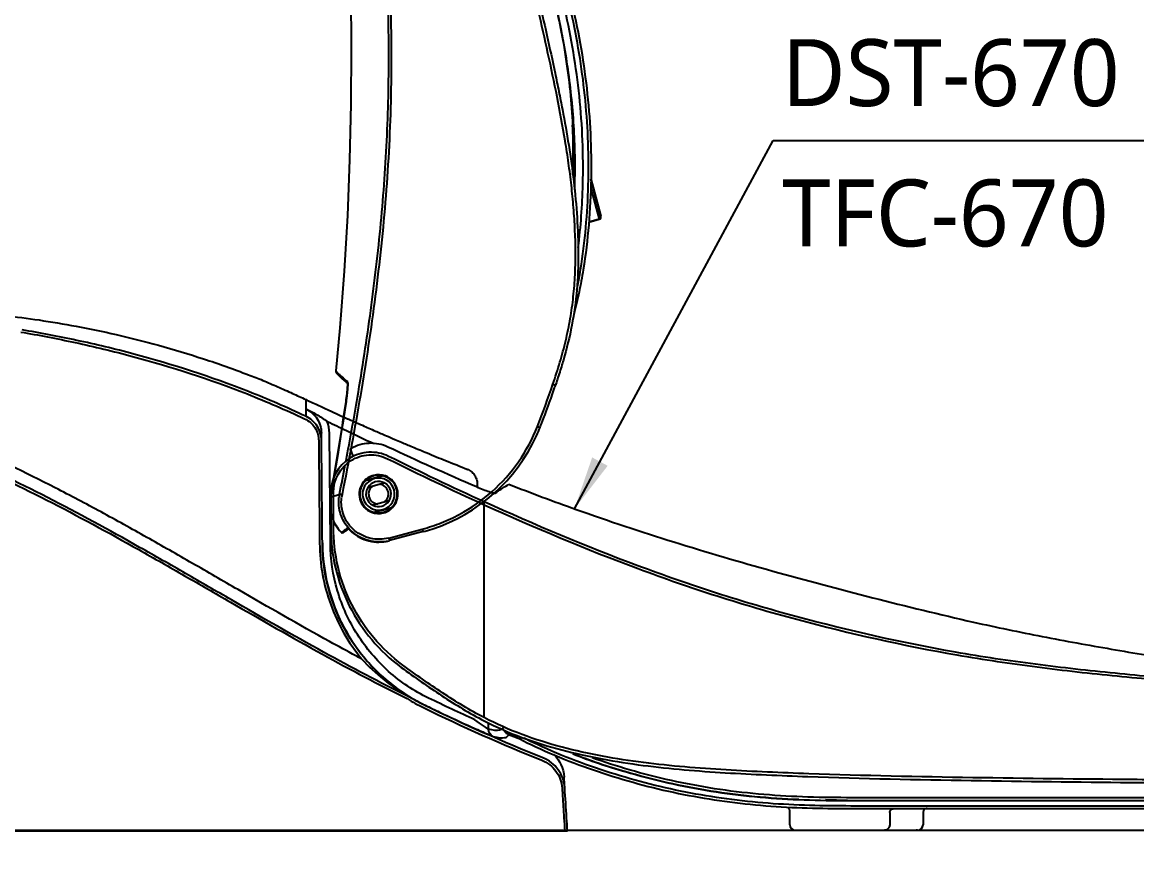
# Model space of a CAD drawing. Extents: x 5956 to 12061, y 2783 to 5292.
# Drawn here: x 9544.2 to 9960.3, y 3479.1 to 3793.7 of the extents above; entities that cross this region are included whole.
import ezdxf

# ---------------------------------------------------------------- set-up
doc = ezdxf.new("R2010")
doc.units = 0
doc.header["$LTSCALE"] = 20
doc.header["$MEASUREMENT"] = 0
doc.linetypes.add('CENTER', pattern=[2, 1.25, -0.25, 0.25, -0.25])
doc.layers.get('0').update_dxf_attribs({"linetype": 'CONTINUOUS'})
doc.layers.get('DEFPOINTS').update_dxf_attribs({"linetype": 'CONTINUOUS'})
for name, color, linetype in [('00_COMPONENTS', 7, 'CONTINUOUS'), ('1', 7, 'CONTINUOUS'), ('2', 2, 'CONTINUOUS')]:
    doc.layers.add(name, color=color, linetype=linetype)
doc.styles.add('ROMANS', font='NanumGothic.ttf', dxfattribs={"height": 10.144927})
doc.styles.get("Standard").update_dxf_attribs({"font": 'NanumGothic.ttf'})
doc.dimstyles.get("Standard").update_dxf_attribs({"dimtxt": 2.7, "dimasz": 2.5, "dimexe": 1.5, "dimexo": 1.5, "dimgap": 1.5, "dimtad": 1, "dimdec": 0, "dimlfac": 10, "dimzin": 0, "dimdsep": 46, "dimtxsty": 'Standard', "dimcen": 0, "dimclrt": 2, "dimadec": 0, "dimazin": 0, "dimtfac": 1, "dimtdec": 0, "dimtmove": 0, "dimatfit": 3, "dimfxl": 0, "dimtolj": 1, "dimtzin": 0, "dimarcsym": 0})

# ---------------------------------------------------------------- blocks, each defined once
blk = doc.blocks.new('*D25')
at = {"color": 3, "lineweight": -2}
for p, q in [((10113.67, 3508.31), (10113.67, 2895.88)), ((9426.11, 3109.95), (9426.11, 2895.88)), ((9450.11, 2901.88), (10089.67, 2901.88))]:
    blk.add_line(p, q, dxfattribs=at)
at = {"color": 3}
for points in [[(9450.11, 2905.88), (9450.11, 2897.88), (9426.11, 2901.88)], [(10089.67, 2905.88), (10089.67, 2897.88), (10113.67, 2901.88)]]:
    blk.add_solid(points, dxfattribs=at)
at = {"layer": 'DEFPOINTS', "color": 0}
for p in [(10113.67, 3510.11), (9426.11, 3111.75), (10113.67, 2901.88)]:
    blk.add_point(p, dxfattribs=at)
at = {"color": 2, "insert": (9749.76, 2926.95), "char_height": 24, "attachment_point": 5}
blk.add_mtext('\\A1;690', dxfattribs=at)
blk = doc.blocks.new('A$Cfb76a0a0')
at = {"color": 7, "linetype": 'Continuous'}
for p, q in [((11.75, 128.93), (11.75, 125.78)), ((11.75, 125.78), (11.75, 125.5)), ((11.75, 125.5), (11.75, 125.22)), ((11.75, 125.22), (11.75, 122.07)), ((14.35, 126.7), (14.35, 128.64)), ((14.35, 124.3), (14.35, 126.7)), ((21.35, 128.64), (21.35, 126.7)), ((21.35, 126.7), (21.35, 124.3)), ((23.95, 125.78), (23.95, 128.93)), ((23.95, 125.5), (23.95, 125.78)), ((23.95, 125.22), (23.95, 125.5)), ((23.95, 122.07), (23.95, 125.22)), ((14.35, 122.36), (14.35, 124.3)), ((21.35, 124.3), (21.35, 122.36))]:
    blk.add_line(p, q, dxfattribs=at)
for radius, start, end in [(7.25, 144.1042, 180), (7, 29.3749, 150.6251), (6, 0, 180), (7.25, 35.8958, 144.1042), (4.7, 41.8683, 138.1317), (3.7, 18.9246, 161.0754), (7.25, 0, 35.8958), (7.25, 180, 215.8958), (7, 150.6251, 209.3749), (6, 180, 0), (4.7, 138.1317, 180), (4.7, 180, 221.8683), (4.7, 0, 41.8683), (4.7, 318.1317, 0), (7.25, 324.1042, 0), (7, 330.6251, 29.3749), (7, 209.3749, 330.6251), (7.25, 215.8958, 324.1042), (3.7, 198.9246, 341.0754), (4.7, 221.8683, 318.1317)]:
    blk.add_arc((17.85, 125.5), radius, start, end, dxfattribs=at)
at = {"layer": '00_COMPONENTS', "color": 7, "linetype": 'Continuous'}
for p, q in [((65.69, 129.01), (65.68, 129.01)), ((65.69, 129.01), (65.68, 129.01)), ((66.46, 129.05), (66.46, 129.05)), ((0, 113.07), (0.01, 126.03)), ((0.01, 126.03), (0.01, 126.18)), ((59.99, 126.14), (59.84, 126.18)), ((60.86, 126), (60.75, 125.92)), ((60.86, 126), (60.75, 125.92)), ((61.15, 126.22), (60.86, 126)), ((60.87, 126.01), (60.86, 126)), ((61.35, 126.37), (60.87, 126.01)), ((40.07, 51.14), (39.96, 51.21)), ((40.07, 51.14), (40.41, 50.91)), ((40.41, 50.91), (40.07, 51.14)), ((95.71, 19.37), (95.61, 23.36)), ((95.61, 23.35), (95.72, 19.37)), ((95.72, 19.37), (95.72, 19.37)), ((107.63, 19.37), (95.72, 19.37)), ((97.1, 18.4), (96.71, 18.4)), ((96.72, 18.4), (96.72, 18.4)), ((96.72, 18.4), (97.1, 18.4)), ((96.72, 18.4), (96.72, 18.4)), ((98.53, 18.4), (97.1, 18.4)), ((97.1, 18.4), (98.55, 18.4)), ((97.55, 18.4), (111.04, 18.4)), ((111.04, 18.4), (98.53, 18.4)), ((98.55, 18.4), (111.04, 18.4))]:
    blk.add_line(p, q, dxfattribs=at)
at = {"layer": '00_COMPONENTS', "color": 9, "linetype": 'Continuous'}
for p, q in [((1.01, 126.06), (1, 113.1)), ((129.51, 20.45), (129.51, 19.95))]:
    blk.add_line(p, q, dxfattribs=at)
at = {"layer": '00_COMPONENTS', "color": 7, "linetype": 'Continuous'}
for points in [[(7.38, 142.02), (7.46, 141.79), (7.56, 141.49), (7.67, 141.19)], [(21.35, 143.18), (20.3, 143.62), (19.27, 143.96), (18.22, 144.23), (17.16, 144.43), (16.08, 144.55), (15, 144.59), (13.92, 144.55), (12.84, 144.43), (11.78, 144.23), (10.73, 143.95), (9.7, 143.61), (8.7, 143.19), (7.73, 142.69), (7.6, 142.62)], [(54.44, 128.28), (51.47, 129.57), (47.64, 131.25), (43.8, 132.95), (39.94, 134.67), (36.07, 136.41), (32.18, 138.17), (28.28, 139.96), (24.37, 141.77), (21.35, 143.18)], [(7.67, 141.19), (7.78, 140.87), (7.9, 140.54), (8.03, 140.21), (8.15, 139.86), (8.24, 139.65)], [(65.68, 129.01), (65.59, 128.97), (65.36, 128.86), (65, 128.67), (64.51, 128.39)], [(65.68, 129.01), (65.58, 128.97), (65.34, 128.85), (64.96, 128.65), (64.84, 128.57)], [(66.46, 129.05), (66.43, 129.06), (66.34, 129.08), (66.25, 129.1), (66.16, 129.1), (66.06, 129.1), (65.97, 129.09), (65.87, 129.08), (65.78, 129.05), (65.68, 129.01)], [(449.26, 49.94), (430.21, 50.65), (410.11, 51.89), (389.74, 53.66), (369.01, 55.95), (347.91, 58.71), (326.44, 61.89), (304.97, 65.35), (283.82, 68.97), (262.85, 72.89), (242.06, 77.25), (221.56, 82), (201.26, 87.1), (181.13, 92.4), (161.14, 97.86), (141.24, 103.61), (121.4, 109.76), (101.57, 116.34), (81.61, 123.4), (66.46, 129.05)], [(59.84, 126.18), (59.69, 126.23), (59.53, 126.29), (59.36, 126.34), (59.18, 126.4), (58.99, 126.47), (58.8, 126.54), (58.6, 126.61), (58.39, 126.69), (58.17, 126.77), (57.95, 126.85), (57.72, 126.94), (57.49, 127.03), (57.25, 127.12), (57, 127.22), (56.74, 127.32), (56.49, 127.43), (56.22, 127.53), (55.95, 127.64), (55.68, 127.76), (55.41, 127.87), (55.13, 127.99), (54.85, 128.11), (54.56, 128.23), (54.44, 128.28)], [(60.86, 125.9), (60.8, 125.91), (60.74, 125.93), (60.66, 125.95), (60.57, 125.97), (60.47, 125.99), (60.36, 126.02), (60.25, 126.06), (60.12, 126.1), (59.99, 126.14)], [(60.94, 125.88), (60.96, 125.88), (60.97, 125.88), (60.96, 125.88), (60.94, 125.89), (60.91, 125.89), (60.86, 125.9)], [(62.26, 126.99), (61.34, 126.36), (61.15, 126.22)], [(62.29, 127.01), (61.36, 126.38), (61.35, 126.37)], [(63.84, 127.99), (63.1, 127.53), (62.26, 126.99)], [(64.84, 128.57), (64.46, 128.36), (63.84, 127.99)]]:
    blk.add_lwpolyline(points, dxfattribs=at)
for centre, radius, start, end in [((7.85, 142.19), 0.499, 119.5783, 199.4091), ((14.9, 126.61), 14.65, 115.2622, 119.662), ((15.12, 126.45), 14.65, 63.7028, 68.608), ((618.01, 1344.41), 1344.36, 243.66431, 244.13967), ((545.77, 1194.51), 1177.96, 244.19948, 245.36596), ((14.96, 126.17), 14.95, 175.5995, 179.9549), ((14.98, 126.01), 14.97, 175.0684, 179.3545), ((14.74, 126.02), 14.73, 179.3643, 179.9628), ((65, 113.02), 65, 179.9621, 182.9353), ((65, 113.02), 65, 182.9353, 230.4982), ((65, 113.02), 65, 182.9353, 230.4982), ((65, 113.02), 65, 230.4982, 233.4706), ((212.1, 311.61), 312.13, 233.4709, 233.8136), ((236.76, 346.05), 354.49, 233.8839, 235.9989), ((225.85, 329.84), 334.95, 235.995, 236.1309), ((214.62, 313.1), 314.79, 236.1306, 236.3004), ((178.11, 253.54), 241.54, 247.9658, 253.5587), ((182, 265.94), 254.51, 253.5081, 260.9435), ((96.71, 19.4), 1, 181.4952, 270.0718), ((183, 253.98), 239.58, 257.0981, 257.502), ((182.62, 252.25), 237.81, 257.5023, 257.7419)]:
    blk.add_arc(centre, radius, start, end, dxfattribs=at)
at = {"layer": '00_COMPONENTS', "color": 9, "linetype": 'Continuous'}
for centre, radius, start, end in [((14.87, 129.85), 14.7, 115.7307, 119.6605), ((542.56, 1256.95), 1229.7, 244.92163, 246.61232), ((60.38, 161.04), 55.89, 200.7812, 201.493), ((91.18, 173.16), 88.99, 201.4901, 201.9744), ((15.14, 126.56), 13.58, 63.5949, 68.4153), ((91.39, 85.14), 50.54, 121.9108, 122.2516), ((226.9, 331.98), 336.28, 233.5061, 236.3614)]:
    blk.add_arc(centre, radius, start, end, dxfattribs=at)
at = {"layer": '00_COMPONENTS', "color": 7, "linetype": 'Continuous'}
blk.add_open_spline([(7.52, 141.81), (7.46, 141.86), (7.4, 141.94), (7.38, 142.02)], degree=3, dxfattribs=at)
at = {"layer": '00_COMPONENTS', "color": 9, "linetype": 'Continuous'}
for points, knots in [([(7.6, 142.62), (7.6, 142.62), (7.6, 142.62), (7.6, 142.62), (7.6, 142.62)], [0, 0, 0, 0, 0.27981, 1, 1, 1, 1]), ([(7.6, 142.62), (7.64, 142.51), (7.81, 142.04), (7.99, 141.57), (8.12, 141.21)], [0, 0, 0, 0, 0.226767, 1, 1, 1, 1]), ([(20.27, 143.63), (18.39, 144.33), (14.3, 144.99), (10.3, 143.96), (8.49, 143.09)], [0, 0, 0, 0, 0.500207, 1, 1, 1, 1]), ([(21.35, 143.18), (21.37, 142.92), (21.46, 141.73), (21.55, 140.53), (21.62, 139.58)], [0, 0, 0, 0, 0.210811, 1, 1, 1, 1]), ([(1.01, 126.06), (1.01, 127.19), (1.29, 129.47), (2.92, 133.73), (6.77, 138.18), (12.29, 140.23), (16.85, 140.18), (19.08, 139.61), (20.13, 139.19)], [0, 0, 0, 0, 0.125401, 0.250824, 0.499933, 0.749021, 0.874456, 1, 1, 1, 1]), ([(21.18, 138.72), (21.27, 138.92), (21.4, 139.18), (21.55, 139.47), (21.6, 139.56), (21.62, 139.58)], [0, 0, 0, 0, 0.678372, 0.905183, 1, 1, 1, 1]), ([(305.05, 56.49), (293.07, 57.6), (275.03, 59.4), (251.01, 62.61), (232.89, 65.53), (214.78, 68.99), (196.68, 72.97), (178.6, 77.46), (160.52, 82.42), (142.53, 87.93), (124.7, 93.99), (107.05, 100.53), (83.77, 109.81), (55.04, 122.34), (32.42, 133.16), (21.18, 138.72)], [0, 0, 0, 0, 0.121332, 0.182708, 0.244348, 0.306288, 0.368554, 0.431174, 0.494182, 0.557523, 0.620859, 0.684058, 0.747216, 0.873536, 1, 1, 1, 1]), ([(66.46, 129.05), (66.47, 129.05), (66.45, 129.04), (66.44, 129.03), (66.39, 129.01), (66.32, 128.98), (66.19, 128.91), (66, 128.81), (65.74, 128.67), (65.44, 128.5), (65.08, 128.28), (64.82, 128.12), (64.68, 128.04)], [0, 0, 0, 0, 0.003783, 0.015161, 0.034178, 0.060879, 0.137522, 0.245491, 0.385213, 0.557143, 0.761769, 1, 1, 1, 1]), ([(0.03, 126.03), (0.02, 126.03), (0.02, 126.03), (0.01, 126.03), (0.01, 126.03)], [0, 0, 0, 0, 0.720534, 1, 1, 1, 1]), ([(1.01, 126.06), (0.8, 126.06), (0.51, 126.06), (0.18, 126.05), (0.06, 126.04), (0.03, 126.03)], [0, 0, 0, 0, 0.641115, 0.878293, 1, 1, 1, 1]), ([(54.44, 128.28), (55.35, 127.89), (57.06, 127.18), (58.79, 126.53), (59.59, 126.26)], [0, 0, 0, 0, 0.541084, 1, 1, 1, 1]), ([(59.59, 126.26), (59.74, 126.21), (60.21, 126.06), (60.69, 125.91), (61.03, 125.84)], [0, 0, 0, 0, 0.308713, 1, 1, 1, 1]), ([(61.03, 125.84), (61.06, 125.84), (61.18, 125.82), (61.29, 125.8), (61.37, 125.8)], [0, 0, 0, 0, 0.31836, 1, 1, 1, 1]), ([(61.37, 125.8), (61.38, 125.81), (61.41, 125.81), (61.43, 125.81), (61.45, 125.82)], [0, 0, 0, 0, 0.313862, 1, 1, 1, 1]), ([(64.42, 127.88), (64.22, 127.75), (63.2, 127.1), (62.2, 126.42), (61.45, 125.83)], [0, 0, 0, 0, 0.204251, 1, 1, 1, 1]), ([(1, 113.1), (0.88, 113.1), (0.69, 113.1), (0.46, 113.09), (0.3, 113.09), (0.18, 113.09), (0.08, 113.08), (0.04, 113.07), (0, 113.07), (0, 113.07)], [0, 0, 0, 0, 0.367332, 0.546085, 0.70583, 0.835322, 0.9285, 0.982213, 1, 1, 1, 1]), ([(1, 113.1), (1, 110.61), (1.28, 105.64), (3.01, 95.83), (7.29, 84.05), (15.57, 71.48), (22.9, 64.6), (26.9, 61.63)], [0, 0, 0, 0, 0.125207, 0.249752, 0.499826, 0.749471, 1, 1, 1, 1]), ([(26.9, 61.63), (26.83, 61.53), (26.72, 61.38), (26.58, 61.18), (26.48, 61.05), (26.41, 60.95), (26.35, 60.87), (26.33, 60.83), (26.3, 60.8), (26.31, 60.79)], [0, 0, 0, 0, 0.367863, 0.546737, 0.705072, 0.831946, 0.924186, 0.980557, 1, 1, 1, 1]), ([(40.07, 51.15), (40.07, 51.15), (40.07, 51.14), (40.06, 51.14), (40.07, 51.14)], [0, 0, 0, 0, 0.717768, 1, 1, 1, 1]), ([(40.62, 52), (40.49, 51.82), (40.31, 51.53), (40.12, 51.25), (40.07, 51.15)], [0, 0, 0, 0, 0.656448, 1, 1, 1, 1]), ([(47.89, 47.34), (50.28, 45.87), (55.1, 43.07), (62.56, 39.32), (70.2, 36.08), (80.65, 32.42), (91.41, 29.62), (102.33, 27.44), (110.6, 26.06), (118.9, 24.92), (129.97, 23.71), (143.82, 22.65), (160.43, 21.75), (182.47, 20.86), (209.89, 20.11), (242.63, 19.51), (275.06, 19.08), (296.58, 18.88), (307.25, 18.8)], [0, 0, 0, 0, 0.031863, 0.063454, 0.094878, 0.126281, 0.189422, 0.221202, 0.253035, 0.284827, 0.316521, 0.379815, 0.442899, 0.505771, 0.630884, 0.755116, 0.878544, 1, 1, 1, 1]), ([(72.25, 34.28), (81.65, 29.57), (101.29, 21.72), (131.91, 13.64), (158.08, 10.11), (179.11, 9.11), (189.62, 9.01), (194.87, 9)], [0, 0, 0, 0, 0.249874, 0.500168, 0.750394, 0.875333, 1, 1, 1, 1])]:
    blk.add_open_spline(points, degree=3, knots=knots, dxfattribs=at)
at = {"layer": '00_COMPONENTS', "color": 7, "linetype": 'Continuous'}
for points, knots in [([(7.65, 139.34), (5.53, 138.13), (1.81, 134.62), (0.24, 129.75), (0.05, 127.32)], [0, 0, 0, 0, 0.500376, 1, 1, 1, 1]), ([(0.06, 127.3), (0.17, 128.57), (0.71, 131.08), (2.42, 134.54), (4.95, 137.45), (7.07, 138.91), (8.21, 139.49)], [0, 0, 0, 0, 0.250002, 0.499692, 0.749765, 1, 1, 1, 1]), ([(8.21, 139.49), (10.07, 140.44), (14.25, 141.57), (18.52, 140.86), (20.47, 140.09)], [0, 0, 0, 0, 0.499921, 1, 1, 1, 1]), ([(54.77, 123.76), (64.73, 119.2), (84.77, 110.37), (115.32, 98.24), (146.36, 87.47), (177.82, 78.44), (209.4, 70.87), (241, 64.89), (272.55, 60.56), (293.57, 58.47), (304.02, 57.5)], [0, 0, 0, 0, 0.126681, 0.253325, 0.380168, 0.506628, 0.631761, 0.75568, 0.878598, 1, 1, 1, 1]), ([(47.34, 46.47), (45.73, 47.46), (43.42, 48.93), (41.12, 50.44), (40.41, 50.91)], [0, 0, 0, 0, 0.692923, 1, 1, 1, 1]), ([(309.9, 17.71), (285.39, 17.91), (251.73, 18.27), (213.51, 19.01), (197.53, 19.41), (188.38, 19.67), (174.75, 20.11), (159.64, 20.72), (145.62, 21.54), (136.59, 22.15), (120.74, 23.49), (102.81, 26.05), (85.17, 30.07), (72.31, 34.04), (59.96, 39.25), (51.79, 43.76), (47.64, 46.28), (47.34, 46.47)], [0, 0, 0, 0, 0.275661, 0.378555, 0.430002, 0.455726, 0.481449, 0.584344, 0.610067, 0.635791, 0.687238, 0.790132, 0.84158, 0.893027, 0.944474, 0.995921, 1, 1, 1, 1]), ([(194.76, 8.04), (189.13, 8.05), (177.85, 8.16), (155.29, 9.36), (132.82, 12.69), (110.85, 18.23), (94.66, 23.46), (81.5, 28.74), (71.27, 33.62), (66.26, 36.3), (63.8, 37.71)], [0, 0, 0, 0, 0.124326, 0.249115, 0.499144, 0.624336, 0.749538, 0.874669, 0.937295, 1, 1, 1, 1]), ([(108.64, 25.34), (115.83, 23.15), (130.41, 19.4), (148.98, 16.38), (163.93, 14.93), (178.9, 14.12), (190.13, 14.05), (197.62, 14.04)], [0, 0, 0, 0, 0.250428, 0.50078, 0.62585, 0.750772, 1, 1, 1, 1]), ([(114.2, 24.53), (115.36, 24.17), (120.42, 22.67), (125.54, 21.36), (129.49, 20.45)], [0, 0, 0, 0, 0.230569, 1, 1, 1, 1]), ([(188.22, 14.09), (183.13, 14.15), (173.16, 14.4), (158.61, 15.5), (144.98, 17.32), (136.28, 18.96), (132.13, 19.87)], [0, 0, 0, 0, 0.269974, 0.529731, 0.774565, 1, 1, 1, 1]), ([(141.94, 14.6), (147.37, 13.74), (158.28, 12.36), (169.26, 11.64), (174.75, 11.43)], [0, 0, 0, 0, 0.499905, 1, 1, 1, 1])]:
    blk.add_open_spline(points, degree=3, knots=knots, dxfattribs=at)
at = {"layer": '00_COMPONENTS', "color": 9, "linetype": 'Continuous'}
for points in [[(60.93, 125.89), (61.05, 125.9), (61.17, 125.9), (61.29, 125.87)], [(61.29, 125.87), (61.34, 125.86), (61.4, 125.85), (61.45, 125.83)], [(40.62, 52), (43.01, 50.4), (45.44, 48.84), (47.89, 47.34)]]:
    blk.add_open_spline(points, degree=3, dxfattribs=at)
blk = doc.blocks.new('*D27')
at = {"color": 3, "lineweight": -2}
for p, q in [((9651.66, 4066.57), (9163.41, 4066.57)), ((9169.41, 4042.57), (9169.41, 3614.23)), ((9169.41, 3135.75), (9169.41, 3564.1)), ((9424.31, 3111.75), (9163.41, 3111.75))]:
    blk.add_line(p, q, dxfattribs=at)
at = {"color": 3}
for points in [[(9165.41, 4042.57), (9173.41, 4042.57), (9169.41, 4066.57)], [(9165.41, 3135.75), (9173.41, 3135.75), (9169.41, 3111.75)]]:
    blk.add_solid(points, dxfattribs=at)
at = {"layer": 'DEFPOINTS', "color": 0}
for p in [(9653.46, 4066.57), (9169.41, 3111.75), (9426.11, 3111.75)]:
    blk.add_point(p, dxfattribs=at)
at = {"color": 2, "insert": (9169.41, 3589.16), "char_height": 24, "attachment_point": 5}
blk.add_mtext('\\A1;955', dxfattribs=at)

msp = doc.modelspace()

# ---------------------------------------------------------------- linework, layer by layer
at = {"color": 7}
msp.add_line((9441.28, 3492), (10104.66, 3492), dxfattribs=at)
at = {"color": 1, "linetype": 'CENTER', "ltscale": 5}
msp.add_arc((9694.95, 3640.55), 426.47, 347.3159, 92.8399, dxfattribs=at)
at = {"layer": '1', "color": 0, "linetype": 'Continuous'}
for p, q in [((9659.22, 3599.25), (9658.86, 3640.26)), ((9666.94, 3634.62), (9666.94, 3634.62)), ((9870.58, 3500.04), (9870.58, 3500.04)), ((9830.78, 3494), (9830.78, 3499.18)), ((9868.09, 3498.54), (9868.09, 3494)), ((9880.52, 3498.73), (9880.52, 3494)), ((9842.78, 3492), (9866.19, 3492)), ((9866.19, 3492), (9877.94, 3492)), ((9878.52, 3492), (9877.94, 3492))]:
    msp.add_line(p, q, dxfattribs=at)
for centre, start, end in [((9832.78, 3494), 180, 270), ((9878.52, 3494), 270, 0)]:
    msp.add_arc(centre, 2, start, end, dxfattribs=at)
at = {"layer": '1', "color": 0, "linetype": 'Continuous', "extrusion": (0, 0, -1)}
for centre, major_axis, ratio, start_param, end_param in [((9667.18, 3634.19), (-0.472, -0.166), 0.998352, 5.760876, 7.675567), ((9687.87, 3541.08), (0.527, 0.85), 0.203101, 5.825232, 6.283098), ((9721.21, 3529.77), (0.86, 2.87), 0.996884, 3.26037, 4.417299), ((9733.5, 3511.02), (-12.97, -0.82), 0.999993, 2.402259, 3.142017), ((9869.52, 3498.54), (0, -1.5), 0.951057, 1.570723, 3.141585)]:
    msp.add_ellipse(centre, major_axis=major_axis, ratio=ratio, start_param=start_param, end_param=end_param, dxfattribs=at)
at = {"layer": '1', "color": 0, "linetype": 'Continuous', "extrusion": (-1.12482e-32, 6.12323e-17, -1)}
msp.add_ellipse((9866.19, 3494), major_axis=(0, 2), ratio=0.951057, start_param=1.570796, end_param=3.141593, dxfattribs=at)
at = {"layer": '1', "color": 0, "linetype": 'Continuous'}
for points, knots in [([(9487.52, 3687.75), (9488.67, 3687.68), (9492.15, 3687.47), (9498.32, 3687.09), (9506.44, 3686.59), (9515.75, 3686.05), (9526.28, 3685.38), (9537.98, 3684.22), (9550.79, 3682.55), (9564.67, 3680.21), (9579.58, 3677.11), (9595.46, 3673.09), (9611.98, 3668.12), (9623.08, 3664.18), (9628.63, 3662.05)], [0, 0, 0, 0, 0.023961, 0.072428, 0.128763, 0.193182, 0.266673, 0.348247, 0.437846, 0.535461, 0.641095, 0.754746, 0.876409, 1, 1, 1, 1]), ([(9543.56, 3678.03), (9550.13, 3676.9), (9556.96, 3675.6), (9570.95, 3672.58), (9578.13, 3670.86), (9599.76, 3665.07), (9614.11, 3660.41), (9628.23, 3654.88)], [0, 0, 0, 0, 0.25, 0.25, 0.5, 0.5, 1, 1, 1, 1]), ([(9628.64, 3655.78), (9614.55, 3661.3), (9600.24, 3665.95), (9578.66, 3671.72), (9571.49, 3673.42), (9557.53, 3676.41), (9550.71, 3677.7), (9544.15, 3678.81)], [0, 0, 0, 0, 0.5, 0.5, 0.75, 0.75, 1, 1, 1, 1]), ([(9628.64, 3662.07), (9630.43, 3661.39), (9634.09, 3659.95), (9639.56, 3657.59), (9644.89, 3655.19), (9648.36, 3653.6), (9650, 3652.84)], [0, 0, 0, 0, 0.246607, 0.50755, 0.767175, 1, 1, 1, 1]), ([(9628.23, 3654.88), (9631.84, 3653.46), (9635.42, 3651.97), (9642.53, 3648.88), (9646.07, 3647.29), (9649.6, 3645.66)], [0, 0, 0, 0, 0.499788, 0.499788, 1, 1, 1, 1]), ([(9650.05, 3646.55), (9646.52, 3648.18), (9642.97, 3649.77), (9635.85, 3652.87), (9632.26, 3654.37), (9628.64, 3655.78), (9628.64, 3655.78), (9628.64, 3655.78)], [0, 0, 0, 0, 0.499957, 0.499957, 0.999997, 0.999997, 1, 1, 1, 1]), ([(9649.86, 3652.9), (9651.38, 3652.2), (9654.29, 3650.85), (9658.44, 3648.93), (9662.18, 3647.21), (9664.53, 3646.15), (9665.64, 3645.65)], [0, 0, 0, 0, 0.289339, 0.554493, 0.789052, 1, 1, 1, 1]), ([(9650, 3652.84), (9650, 3652.84), (9650, 3652.84), (9650, 3652.84), (9650, 3652.72), (9650.01, 3652.2), (9650.02, 3651.77), (9650.03, 3650.71), (9650.04, 3650.15), (9650.05, 3649.44)], [0, 0, 0, 0, 0.000624, 0.000624, 0.362664, 0.362664, 0.724704, 0.724704, 1, 1, 1, 1]), ([(9649.6, 3645.66), (9651.16, 3644.93), (9652.48, 3643.77), (9654.32, 3640.92), (9654.84, 3639.22), (9654.85, 3637.5)], [0, 0, 0, 0, 0.5, 0.5, 1, 1, 1, 1]), ([(9650.03, 3649.3), (9651.4, 3648.71), (9652.72, 3648.01), (9655.35, 3646.43), (9656.69, 3645.56), (9658.06, 3644.65)], [0, 0, 0, 0, 0.5, 0.5, 1, 1, 1, 1]), ([(9650.03, 3649.3), (9651.76, 3648.5), (9653.24, 3647.21), (9655.28, 3644.04), (9655.84, 3642.18), (9655.86, 3640.27)], [0, 0, 0, 0, 0.5, 0.5, 1, 1, 1, 1]), ([(9655.88, 3637.5), (9655.86, 3639.41), (9655.29, 3641.29), (9653.25, 3644.46), (9651.78, 3645.75), (9650.05, 3646.55)], [0, 0, 0, 0, 0.5, 0.5, 1, 1, 1, 1]), ([(9665.37, 3645.77), (9667.3, 3644.91), (9670.86, 3643.32), (9675.77, 3641.16), (9679.81, 3639.42), (9683.03, 3638.03), (9686.26, 3636.66), (9690.28, 3634.96), (9695.77, 3632.67), (9702.67, 3629.85), (9707.76, 3627.8), (9710.54, 3626.7)], [0, 0, 0, 0, 0.129187, 0.238566, 0.328167, 0.398017, 0.452989, 0.543325, 0.664653, 0.816907, 1, 1, 1, 1]), ([(9654.85, 3637.5), (9654.86, 3636.84), (9654.86, 3636.17), (9654.89, 3632.84), (9654.92, 3630.17), (9655.03, 3618.05), (9655.11, 3608.6), (9655.19, 3599.14)], [0, 0, 0, 0, 0.052132, 0.052132, 0.260659, 0.260659, 1, 1, 1, 1]), ([(9655.88, 3637.5), (9655.88, 3638.09), (9655.87, 3638.63), (9655.86, 3639.54), (9655.86, 3639.92), (9655.86, 3640.27)], [0, 0, 0, 0, 0.535674, 0.535674, 1, 1, 1, 1]), ([(9658.93, 3562.42), (9647.45, 3568.73), (9636.09, 3575.27), (9619.06, 3585.08), (9613.39, 3588.36), (9602.04, 3594.88), (9596.35, 3598.13), (9584.97, 3604.54), (9579.27, 3607.71), (9567.86, 3613.91), (9562.12, 3616.95), (9545.14, 3625.65), (9534.03, 3630.92), (9523.48, 3635.31)], [0, 0, 0, 0, 0.25, 0.25, 0.375, 0.375, 0.5, 0.5, 0.625, 0.625, 0.75, 0.75, 1, 1, 1, 1]), ([(9680.95, 3631.58), (9678.65, 3632.72), (9676.09, 3633.24), (9671.04, 3632.98), (9668.55, 3632.19), (9662.05, 3628.09), (9659.35, 3623.16), (9659.34, 3618.03)], [0, 0, 0, 0, 0.25, 0.25, 0.5, 0.5, 1, 1, 1, 1]), ([(9666.86, 3633.81), (9666.94, 3633.57), (9667.03, 3633.31), (9667.2, 3632.82), (9667.27, 3632.6), (9667.43, 3632.15), (9667.52, 3631.92), (9667.6, 3631.69)], [0, 0, 0, 0, 0.407109, 0.407109, 0.718245, 0.718245, 1, 1, 1, 1]), ([(9666.94, 3634.62), (9669.02, 3635.81), (9671.37, 3636.47), (9676.09, 3636.67), (9678.51, 3636.19), (9680.68, 3635.18)], [0, 0, 0, 0, 0.5, 0.5, 1, 1, 1, 1]), ([(9519.77, 3630.97), (9530.32, 3626.57), (9541.83, 3621.13), (9564.76, 3609.42), (9576.2, 3603.18), (9593.35, 3593.55), (9599.06, 3590.29), (9610.48, 3583.74), (9616.18, 3580.45), (9633.29, 3570.59), (9644.71, 3564.03), (9656.25, 3557.68)], [0, 0, 0, 0, 0.25, 0.25, 0.5, 0.5, 0.625, 0.625, 0.75, 0.75, 1, 1, 1, 1]), ([(9656.69, 3558.45), (9645.13, 3564.81), (9633.7, 3571.38), (9616.56, 3581.26), (9610.86, 3584.56), (9599.43, 3591.12), (9593.71, 3594.39), (9576.53, 3604.06), (9564.94, 3610.39), (9542.22, 3622.03), (9531.06, 3627.34), (9520.43, 3631.79)], [0, 0, 0, 0, 0.25, 0.25, 0.375, 0.375, 0.5, 0.5, 0.75, 0.75, 1, 1, 1, 1]), ([(9660.34, 3618.06), (9660.35, 3622.85), (9662.86, 3627.46), (9668.93, 3631.29), (9671.26, 3632.03), (9675.97, 3632.27), (9678.36, 3631.79), (9680.51, 3630.72)], [0, 0, 0, 0, 0.5, 0.5, 0.75, 0.75, 1, 1, 1, 1]), ([(9710.27, 3626.81), (9710.82, 3626.59), (9711.83, 3626.01), (9713.07, 3624.7), (9713.86, 3623.07), (9714.04, 3621.93), (9714.05, 3621.34)], [0, 0, 0, 0, 0.244525, 0.5, 0.755475, 1, 1, 1, 1]), ([(9720.79, 3617.82), (9721.59, 3618.47), (9722.35, 3618.96), (9723.61, 3619.79), (9724.13, 3620.11), (9725.8, 3621.2), (9725.8, 3621.05), (9725.8, 3621.2), (9725.8, 3621.2), (9725.8, 3621.2)], [0, 0, 0, 0, 0.249929, 0.249929, 0.499857, 0.499857, 0.999715, 0.999715, 1, 1, 1, 1]), ([(9725.8, 3621.2), (9734.15, 3617.94), (9754.57, 3610.32), (9787.42, 3599.39), (9824.42, 3588.61), (9861.74, 3578.67), (9895.28, 3570.43), (9925.04, 3564.21), (9950.8, 3559.56), (9976.38, 3555.34), (10001.38, 3551.46), (10025.3, 3548.23), (10048.04, 3545.67), (10069.67, 3543.78), (10089.78, 3542.55), (10102.7, 3542.1), (10108.69, 3541.96)], [0, 0, 0, 0, 0.068423, 0.16654, 0.264421, 0.362867, 0.461642, 0.528285, 0.595086, 0.661645, 0.726435, 0.788313, 0.846094, 0.901252, 0.954235, 1, 1, 1, 1]), ([(9660.33, 3605.1), (9660.33, 3605.77), (9660.33, 3606.43), (9660.34, 3609.76), (9660.34, 3612.43), (9660.34, 3616.08), (9660.34, 3617.07), (9660.34, 3618.06)], [0, 0, 0, 0, 0.154236, 0.154236, 0.771181, 0.771181, 1, 1, 1, 1]), ([(9713.77, 3620.28), (9715.45, 3619.55), (9717.16, 3618.88), (9719.78, 3617.95), (9720.66, 3617.73), (9720.79, 3617.82)], [0, 0, 0, 0, 0.5, 0.5, 1, 1, 1, 1]), ([(9716.64, 3534), (9716.64, 3537.66), (9716.64, 3541.33), (9716.65, 3556.73), (9716.66, 3568.48), (9716.67, 3591.32), (9716.68, 3602.43), (9716.69, 3613.53)], [0, 0, 0, 0, 0.138228, 0.138228, 0.581115, 0.581115, 1, 1, 1, 1]), ([(9716.69, 3613.53), (9716.69, 3613.66), (9716.69, 3613.8), (9716.69, 3614.04), (9716.69, 3614.16), (9716.69, 3614.35), (9716.69, 3614.43), (9716.69, 3614.54), (9716.69, 3614.57), (9716.69, 3614.59)], [0, 0, 0, 0, 0.266094, 0.266094, 0.532998, 0.532998, 0.785782, 0.785782, 1, 1, 1, 1]), ([(10108.69, 3541.94), (10108.69, 3541.94), (10107.62, 3541.95), (10104.45, 3542.01), (10103.13, 3542.04), (10099.92, 3542.1), (10098.04, 3542.14), (10091.71, 3542.27), (10086.52, 3542.38), (10077.28, 3542.62), (10073.94, 3542.71), (10066.93, 3542.93), (10063.26, 3543.06), (10051.96, 3543.47), (10043.96, 3543.81), (10027.13, 3544.65), (10018.25, 3545.17), (10000.12, 3546.39), (9990.83, 3547.09), (9971.79, 3548.7), (9962.05, 3549.59), (9942.42, 3551.54), (9932.45, 3552.63), (9912.55, 3555.22), (9902.6, 3556.72), (9872.76, 3561.96), (9852.89, 3566.44), (9823.14, 3574.46), (9813.24, 3577.35), (9793.48, 3583.7), (9783.69, 3587.13), (9754.59, 3597.98), (9735.53, 3606.01), (9716.69, 3614.59)], [0, 0, 0, 0, 0.0625, 0.0625, 0.09375, 0.09375, 0.125, 0.125, 0.1875, 0.1875, 0.21875, 0.21875, 0.25, 0.25, 0.3125, 0.3125, 0.375, 0.375, 0.4375, 0.4375, 0.5, 0.5, 0.5625, 0.5625, 0.625, 0.625, 0.75, 0.75, 0.8125, 0.8125, 0.875, 0.875, 1, 1, 1, 1]), ([(9716.69, 3613.53), (9735.58, 3604.94), (9754.71, 3596.91), (9783.9, 3586.05), (9793.73, 3582.63), (9813.54, 3576.29), (9823.48, 3573.4), (9853.31, 3565.4), (9873.24, 3560.93), (9903.18, 3555.71), (9913.16, 3554.22), (9933.12, 3551.64), (9943.12, 3550.55), (9962.8, 3548.61), (9972.56, 3547.73), (9991.65, 3546.13), (10000.97, 3545.43), (10019.13, 3544.22), (10028.03, 3543.71), (10044.9, 3542.87), (10052.91, 3542.54), (10064.23, 3542.13), (10067.91, 3542.01), (10074.92, 3541.8), (10078.26, 3541.71), (10087.5, 3541.48), (10092.68, 3541.37), (10099.02, 3541.25), (10100.9, 3541.21), (10104.1, 3541.16), (10105.42, 3541.13), (10108.59, 3541.08), (10109.65, 3541.07), (10109.65, 3541.07)], [0, 0, 0, 0, 0.125, 0.125, 0.1875, 0.1875, 0.25, 0.25, 0.375, 0.375, 0.4375, 0.4375, 0.5, 0.5, 0.5625, 0.5625, 0.625, 0.625, 0.6875, 0.6875, 0.75, 0.75, 0.78125, 0.78125, 0.8125, 0.8125, 0.875, 0.875, 0.90625, 0.90625, 0.9375, 0.9375, 1, 1, 1, 1]), ([(9659.34, 3605.07), (9659.33, 3599.97), (9659.92, 3594.94), (9662.27, 3585.05), (9664.02, 3580.28), (9668.55, 3571.29), (9671.38, 3566.99), (9677.88, 3559.28), (9681.55, 3555.83), (9685.65, 3552.79)], [0, 0, 0, 0, 0.25, 0.25, 0.5, 0.5, 0.75, 0.75, 1, 1, 1, 1]), ([(9686.24, 3553.63), (9682.2, 3556.62), (9678.59, 3560.02), (9672.2, 3567.61), (9669.4, 3571.84), (9664.95, 3580.69), (9663.23, 3585.39), (9660.91, 3595.13), (9660.33, 3600.08), (9660.33, 3605.1)], [0, 0, 0, 0, 0.25, 0.25, 0.5, 0.5, 0.75, 0.75, 1, 1, 1, 1]), ([(9655.19, 3599.14), (9655.26, 3591.26), (9656.64, 3583.62), (9662.02, 3568.81), (9665.86, 3562.05), (9670.86, 3555.96)], [0, 0, 0, 0, 0.5, 0.5, 1, 1, 1, 1]), ([(9656.22, 3599.26), (9656.27, 3592.91), (9657.22, 3586.61), (9660.76, 3574.61), (9663.41, 3568.76), (9668.44, 3560.82), (9670.3, 3558.3), (9674.36, 3553.5), (9676.58, 3551.22), (9683.64, 3544.92), (9688.88, 3541.4), (9694.6, 3538.64)], [0, 0, 0, 0, 0.25, 0.25, 0.5, 0.5, 0.625, 0.625, 0.75, 0.75, 1, 1, 1, 1]), ([(9671.66, 3556.59), (9666.75, 3562.57), (9662.97, 3569.19), (9657.67, 3583.73), (9656.28, 3591.4), (9656.22, 3599.14)], [0, 0, 0, 0, 0.5, 0.5, 1, 1, 1, 1]), ([(9695.9, 3541.3), (9690.44, 3543.95), (9685.46, 3547.28), (9678.72, 3553.29), (9676.58, 3555.48), (9672.7, 3560.07), (9670.92, 3562.48), (9666.11, 3570.07), (9663.57, 3575.66), (9660.18, 3587.15), (9659.27, 3593.18), (9659.22, 3599.25)], [0, 0, 0, 0, 0.25, 0.25, 0.375, 0.375, 0.5, 0.5, 0.75, 0.75, 1, 1, 1, 1]), ([(9670.86, 3555.96), (9670.15, 3556.34), (9669.44, 3556.72), (9665.46, 3558.85), (9662.19, 3560.63), (9658.93, 3562.42)], [0, 0, 0, 0, 0.178024, 0.178024, 1, 1, 1, 1]), ([(9685.65, 3552.79), (9690.62, 3549.11), (9695.67, 3545.58), (9705.94, 3538.83), (9711.18, 3535.64), (9716.63, 3532.84)], [0, 0, 0, 0, 0.5, 0.5, 1, 1, 1, 1]), ([(9716.64, 3534), (9711.29, 3536.77), (9706.16, 3539.91), (9696.08, 3546.55), (9691.12, 3550.02), (9686.24, 3553.63)], [0, 0, 0, 0, 0.5, 0.5, 1, 1, 1, 1]), ([(9694.6, 3538.64), (9696.4, 3537.77), (9698.2, 3536.9), (9703.98, 3534.17), (9707.97, 3532.32), (9711.98, 3530.51)], [0, 0, 0, 0, 0.312735, 0.312735, 1, 1, 1, 1]), ([(10113.66, 3510.24), (10113.66, 3510.24), (10112.57, 3510.24), (10108.25, 3510.24), (10105.07, 3510.24), (10096.66, 3510.25), (10091.38, 3510.26), (10082.33, 3510.27), (10079.12, 3510.28), (10072.3, 3510.29), (10068.69, 3510.3), (10057.56, 3510.32), (10049.63, 3510.35), (10033.02, 3510.41), (10024.4, 3510.45), (10006.56, 3510.54), (9997.33, 3510.59), (9978.27, 3510.71), (9968.49, 3510.78), (9939.1, 3511.04), (9919.24, 3511.26), (9878.95, 3511.91), (9858.48, 3512.32), (9827.55, 3513.42), (9817.24, 3513.86), (9796.66, 3515.1), (9786.38, 3515.9), (9765.94, 3518.54), (9755.77, 3520.36), (9740.67, 3524.32), (9735.63, 3525.88), (9725.91, 3529.53), (9721.2, 3531.63), (9716.64, 3534)], [0, 0, 0, 0, 0.0625, 0.0625, 0.125, 0.125, 0.1875, 0.1875, 0.21875, 0.21875, 0.25, 0.25, 0.3125, 0.3125, 0.375, 0.375, 0.4375, 0.4375, 0.5, 0.5, 0.625, 0.625, 0.75, 0.75, 0.8125, 0.8125, 0.875, 0.875, 0.9375, 0.9375, 0.96875, 0.96875, 1, 1, 1, 1]), ([(9711.98, 3530.51), (9713.9, 3529.64), (9715.83, 3528.79), (9718.82, 3527.5), (9719.85, 3527.07), (9720.01, 3527.02)], [0, 0, 0, 0, 0.5, 0.5, 1, 1, 1, 1]), ([(9718.22, 3529.76), (9718.11, 3529.8), (9717.39, 3530.27), (9715.5, 3531.57), (9714.34, 3532.39), (9713.21, 3533.21)], [0, 0, 0, 0, 0.5, 0.5, 1, 1, 1, 1]), ([(9716.63, 3532.84), (9721.19, 3530.5), (9725.9, 3528.42), (9735.6, 3524.8), (9740.62, 3523.25), (9755.68, 3519.33), (9765.81, 3517.51), (9786.18, 3514.87), (9796.43, 3514.07), (9816.94, 3512.82), (9827.22, 3512.38), (9858.05, 3511.28), (9878.46, 3510.87), (9918.62, 3510.21), (9938.42, 3509.99), (9967.72, 3509.72), (9977.48, 3509.65), (9996.49, 3509.52), (10005.69, 3509.47), (10023.49, 3509.38), (10032.1, 3509.34), (10048.67, 3509.27), (10056.59, 3509.24), (10067.7, 3509.21), (10071.31, 3509.2), (10078.12, 3509.18), (10081.34, 3509.17), (10090.38, 3509.15), (10095.67, 3509.14), (10104.07, 3509.13), (10107.26, 3509.12), (10111.57, 3509.11), (10112.67, 3509.11), (10112.67, 3509.11)], [0, 0, 0, 0, 0.03125, 0.03125, 0.0625, 0.0625, 0.125, 0.125, 0.1875, 0.1875, 0.25, 0.25, 0.375, 0.375, 0.5, 0.5, 0.5625, 0.5625, 0.625, 0.625, 0.6875, 0.6875, 0.75, 0.75, 0.78125, 0.78125, 0.8125, 0.8125, 0.875, 0.875, 0.9375, 0.9375, 1, 1, 1, 1]), ([(9723.36, 3529.74), (9723.41, 3529.78), (9723.46, 3529.83), (9723.74, 3530.12), (9723.87, 3530.45), (9723.87, 3530.45), (9723.74, 3530.12), (9723.26, 3529.62), (9722.89, 3529.41), (9721.45, 3529.06), (9720.03, 3529.21), (9718.22, 3529.76)], [0, 0, 0, 0, 0.034488, 0.034488, 0.227591, 0.227591, 0.420693, 0.420693, 0.613795, 0.613795, 1, 1, 1, 1]), ([(9723.05, 3529.77), (9726.67, 3527.7), (9730.39, 3525.78), (9743.47, 3519.51), (9753.13, 3515.78), (9772.82, 3509.48), (9782.88, 3506.92), (9803.17, 3503.04), (9813.45, 3501.72), (9834.04, 3500.21), (9844.35, 3500.05), (9864.9, 3500.03), (9875.14, 3500.04), (9905.71, 3500.04), (9925.88, 3500.04), (9965.48, 3500.04), (9984.93, 3500.04), (10021.58, 3500.04), (10038.74, 3500.04), (10061.86, 3500.04), (10069.07, 3500.04), (10081.77, 3500.04), (10087.28, 3500.04), (10096.13, 3500.04), (10099.51, 3500.04), (10103.96, 3500.04), (10105.09, 3500.04), (10105.09, 3500.04)], [0, 0, 0, 0, 0.026199, 0.026199, 0.09112, 0.09112, 0.15604, 0.15604, 0.22096, 0.22096, 0.28588, 0.28588, 0.3508, 0.3508, 0.48064, 0.48064, 0.61048, 0.61048, 0.74032, 0.74032, 0.80524, 0.80524, 0.87016, 0.87016, 0.93508, 0.93508, 1, 1, 1, 1]), ([(9724.14, 3529.21), (9724.21, 3529.07), (9724.47, 3528.62), (9725.01, 3528.04), (9725.57, 3527.78), (9725.82, 3527.71)], [0, 0, 0, 0, 0.193652, 0.663164, 1, 1, 1, 1]), ([(9720.01, 3527.02), (9721.85, 3526.47), (9723.29, 3526.31), (9724.77, 3526.65), (9725.15, 3526.86), (9725.67, 3527.35), (9725.8, 3527.67), (9725.8, 3527.67), (9725.8, 3527.67), (9725.8, 3527.67)], [0, 0, 0, 0, 0.499963, 0.499963, 0.749944, 0.749944, 0.999925, 0.999925, 1, 1, 1, 1]), ([(10106.08, 3501), (10106.09, 3501), (10104.96, 3501), (10100.53, 3501), (10097.16, 3501), (10088.33, 3501), (10082.85, 3501), (10070.16, 3501), (10062.97, 3501), (10039.86, 3501), (10022.7, 3501), (9986.03, 3501), (9966.56, 3501), (9926.91, 3501), (9906.7, 3501), (9876.09, 3501), (9865.83, 3501), (9845.24, 3501.01), (9834.91, 3501.15), (9814.28, 3502.61), (9803.98, 3503.9), (9783.63, 3507.75), (9773.56, 3510.29), (9753.81, 3516.57), (9744.13, 3520.29), (9733.7, 3525.26), (9732.62, 3525.79), (9731.55, 3526.33)], [0, 0, 0, 0, 0.066155, 0.066155, 0.132311, 0.132311, 0.198466, 0.198466, 0.264621, 0.264621, 0.396932, 0.396932, 0.529242, 0.529242, 0.661553, 0.661553, 0.727708, 0.727708, 0.793864, 0.793864, 0.860019, 0.860019, 0.926174, 0.926174, 0.99233, 0.99233, 1, 1, 1, 1]), ([(9738.19, 3518.11), (9740.3, 3517.27), (9742.14, 3515.84), (9744.78, 3512.2), (9745.59, 3510), (9745.73, 3507.72)], [0, 0, 0, 0, 0.5, 0.5, 1, 1, 1, 1]), ([(9746.73, 3507.75), (9746.57, 3510.21), (9745.7, 3512.6), (9742.84, 3516.54), (9740.85, 3518.09), (9738.55, 3519)], [0, 0, 0, 0, 0.5, 0.5, 1, 1, 1, 1]), ([(9749.88, 3520.52), (9756.3, 3518.02), (9762.82, 3515.8), (9779.86, 3510.76), (9790.5, 3508.34), (9812.07, 3504.87), (9823.07, 3503.85), (9845.04, 3502.95), (9855.97, 3503.04), (9888.53, 3503.04), (9909.93, 3503.04), (9941.59, 3503.04), (9952.07, 3503.04), (9972.83, 3503.04), (9983.16, 3503.04), (10003.22, 3503.04), (10012.94, 3503.04), (10031.62, 3503.04), (10040.62, 3503.04), (10057.61, 3503.04), (10065.57, 3503.04), (10076.27, 3503.04), (10079.63, 3503.04), (10085.84, 3503.04), (10088.71, 3503.04), (10096.32, 3503.04), (10100.18, 3503.04), (10104.11, 3503.04), (10105.11, 3503.04), (10106.42, 3503.04), (10106.76, 3503.04), (10106.75, 3503.04)], [0, 0, 0, 0, 0.045848, 0.045848, 0.119245, 0.119245, 0.192641, 0.192641, 0.266037, 0.266037, 0.41283, 0.41283, 0.486226, 0.486226, 0.559622, 0.559622, 0.633019, 0.633019, 0.706415, 0.706415, 0.779811, 0.779811, 0.816509, 0.816509, 0.853207, 0.853207, 0.926604, 0.926604, 0.963302, 0.963302, 1, 1, 1, 1]), ([(10107.75, 3504.09), (10107.75, 3504.09), (10107.42, 3504.09), (10106.12, 3504.09), (10105.13, 3504.09), (10101.22, 3504.09), (10097.39, 3504.09), (10089.82, 3504.1), (10086.97, 3504.1), (10080.79, 3504.1), (10077.45, 3504.1), (10066.8, 3504.1), (10058.86, 3504.1), (10041.92, 3504.1), (10032.94, 3504.1), (10014.3, 3504.1), (10004.6, 3504.11), (9984.58, 3504.11), (9974.25, 3504.1), (9953.49, 3504.1), (9943.02, 3504.1), (9911.36, 3504.1), (9889.97, 3504.11), (9857.42, 3504.11), (9846.49, 3504.01), (9824.52, 3504.83), (9813.51, 3505.79), (9791.9, 3509.15), (9781.25, 3511.51), (9766.11, 3515.91), (9761.49, 3517.39), (9756.91, 3519.02)], [0, 0, 0, 0, 0.037199, 0.037199, 0.074397, 0.074397, 0.148795, 0.148795, 0.185993, 0.185993, 0.223192, 0.223192, 0.297589, 0.297589, 0.371987, 0.371987, 0.446384, 0.446384, 0.520781, 0.520781, 0.595179, 0.595179, 0.743973, 0.743973, 0.81837, 0.81837, 0.892768, 0.892768, 0.967165, 0.967165, 1, 1, 1, 1]), ([(9746.73, 3507.75), (9746.73, 3507.75), (9746.7, 3508.14), (9746.62, 3509.4), (9746.59, 3509.93), (9746.54, 3510.8), (9746.52, 3511.1), (9746.48, 3511.61), (9746.47, 3511.84), (9746.47, 3511.84), (9746.47, 3511.84), (9746.47, 3511.84)], [0, 0, 0, 0, 0.496185, 0.496185, 0.744278, 0.744278, 0.868325, 0.868325, 0.992371, 0.992371, 1, 1, 1, 1]), ([(9745.73, 3507.72), (9745.77, 3507.06), (9745.82, 3506.39), (9746.03, 3503.07), (9746.19, 3500.41), (9746.39, 3497.36), (9746.41, 3496.96), (9746.54, 3494.96), (9746.64, 3493.36), (9746.74, 3491.75)], [0, 0, 0, 0, 0.124882, 0.124882, 0.624411, 0.624411, 0.698332, 0.698332, 1, 1, 1, 1]), ([(9747.75, 3491.75), (9747.64, 3493.37), (9747.54, 3494.98), (9747.2, 3500.31), (9746.97, 3504.03), (9746.73, 3507.75)], [0, 0, 0, 0, 0.302745, 0.302745, 1, 1, 1, 1]), ([(9830.78, 3499.12), (9830.78, 3499.21), (9830.77, 3499.37), (9830.71, 3499.61), (9830.62, 3499.82), (9830.47, 3500.06), (9830.27, 3500.28), (9830.12, 3500.4), (9830.08, 3500.45), (9830.08, 3500.47)], [0, 0, 0, 0, 0.090099, 0.178574, 0.265831, 0.353117, 0.535607, 0.746732, 1, 1, 1, 1]), ([(9881.26, 3500.04), (9881.44, 3500.04), (9881.78, 3500.04), (9882.01, 3500.04), (9882.04, 3500.04), (9881.88, 3500.04), (9881.71, 3500.04), (9881.66, 3500.04)], [0, 0, 0, 0, 0.227405, 0.453231, 0.67818, 0.902831, 1, 1, 1, 1]), ([(9893.45, 3503.04), (9893.96, 3503.04), (9894.47, 3503.04), (9895.09, 3503.04), (9895.21, 3503.04), (9895.33, 3503.04)], [0, 0, 0, 0, 0.810514, 0.810514, 1, 1, 1, 1]), ([(9436.1, 3491.75), (9436.13, 3491.75), (9436.94, 3491.75), (9439.84, 3491.75), (9441.07, 3491.75), (9444.38, 3491.75), (9446.47, 3491.75), (9451.9, 3491.75), (9455.24, 3491.75), (9461.75, 3491.75), (9464.19, 3491.75), (9469.63, 3491.75), (9472.6, 3491.75), (9482.27, 3491.75), (9489.91, 3491.75), (9506.28, 3491.75), (9515.12, 3491.75), (9533.08, 3491.75), (9542.18, 3491.75), (9560.51, 3491.75), (9569.74, 3491.75), (9597.55, 3491.75), (9616.23, 3491.75), (9653.52, 3491.75), (9672.16, 3491.75), (9709.45, 3491.75), (9728.1, 3491.75), (9746.74, 3491.75)], [0, 0, 0, 0, 0.124918, 0.124918, 0.187424, 0.187424, 0.24993, 0.24993, 0.312436, 0.312436, 0.343689, 0.343689, 0.374942, 0.374942, 0.437448, 0.437448, 0.499953, 0.499953, 0.562459, 0.562459, 0.624965, 0.624965, 0.749977, 0.749977, 0.874988, 0.874988, 1, 1, 1, 1]), ([(9746.74, 3491.75), (9746.86, 3491.75), (9746.97, 3491.75), (9747.18, 3491.75), (9747.28, 3491.75), (9747.46, 3491.75), (9747.53, 3491.75), (9747.65, 3491.75), (9747.7, 3491.75), (9747.74, 3491.75), (9747.75, 3491.75), (9747.75, 3491.75)], [0, 0, 0, 0, 0.215031, 0.215031, 0.430091, 0.430091, 0.644731, 0.644731, 0.858979, 0.858979, 1, 1, 1, 1])]:
    msp.add_open_spline(points, degree=3, knots=knots, dxfattribs=at)
for points, degree in [([(9650.03, 3649.45), (9650.03, 3649.4), (9650.03, 3649.35), (9650.03, 3649.3)], 3), ([(9650.03, 3649.3), (9650.04, 3648.55), (9650.04, 3647.65), (9650.05, 3646.55)], 3), ([(9658.86, 3640.26), (9658.84, 3641.77), (9658.58, 3643.23), (9658.06, 3644.65)], 3), ([(9658.06, 3644.65), (9660.44, 3643.51), (9662.83, 3642.36), (9665.21, 3641.21)], 3), ([(9656.22, 3599.14), (9656.1, 3611.93), (9655.99, 3624.71), (9655.88, 3637.5)], 3), ([(9665.21, 3641.21), (9668.6, 3639.58), (9672, 3637.96), (9675.41, 3636.35)], 3), ([(9680.68, 3635.18), (9691.64, 3630.05), (9702.67, 3625.08), (9713.77, 3620.28)], 3), ([(9680.51, 3630.72), (9692.49, 3624.8), (9704.54, 3619.05), (9716.69, 3613.53)], 3), ([(9716.69, 3614.59), (9704.69, 3620.05), (9692.78, 3625.73), (9680.95, 3631.58)], 3), ([(9714.05, 3621.34), (9714.06, 3620.97), (9714.06, 3620.6), (9714.07, 3620.25)], 3), ([(9659.34, 3618.18), (9659.34, 3618.13), (9659.34, 3618.08), (9659.34, 3618.03)], 3), ([(9659.34, 3618.03), (9659.34, 3613.71), (9659.34, 3609.39), (9659.34, 3605.07)], 3), ([(9688.27, 3541.89), (9677.63, 3547.19), (9667.1, 3552.72), (9656.69, 3558.45)], 3), ([(9656.25, 3557.68), (9666.68, 3551.95), (9677.22, 3546.41), (9687.87, 3541.11)], 3), ([(9670.86, 3555.96), (9676.04, 3550.38), (9681.88, 3545.72), (9688.27, 3541.89)], 3), ([(9688.4, 3541.93), (9682.12, 3545.82), (9676.5, 3550.69), (9671.66, 3556.59)], 3), ([(9694.43, 3538.6), (9692.36, 3539.61), (9690.35, 3540.72), (9688.4, 3541.93)], 3), ([(9687.87, 3541.11), (9689.85, 3539.89), (9691.89, 3538.76), (9693.99, 3537.74)], 3), ([(9693.99, 3537.74), (9708.48, 3530.68), (9723.2, 3524.06), (9738.19, 3518.11)], 3), ([(9738.55, 3519), (9723.59, 3524.95), (9708.9, 3531.55), (9694.43, 3538.6)], 3), ([(9713.21, 3533.21), (9707.4, 3535.83), (9701.64, 3538.53), (9695.9, 3541.3)], 3), ([(9718.22, 3529.76), (9718.21, 3530.55), (9718.21, 3531.34), (9718.2, 3532.13)], 3), ([(9725.8, 3527.68), (9728.06, 3526.82), (9730.31, 3525.99)], 2), ([(9749.75, 3520.49), (9756.11, 3518), (9762.58, 3515.81), (9769.14, 3513.87)], 3), ([(9801.33, 3506.57), (9790.46, 3508.3), (9779.7, 3510.74), (9769.14, 3513.87)], 3), ([(9834.14, 3503.39), (9823.17, 3503.82), (9812.21, 3504.83), (9801.33, 3506.57)], 3), ([(9833.78, 3503.41), (9833.84, 3503.41), (9833.9, 3503.41), (9833.96, 3503.41)], 3), ([(9844.14, 3503.39), (9855.11, 3502.96), (9866.07, 3503.03), (9876.97, 3503.04)], 3), ([(9869.52, 3500.04), (9873.44, 3500.04), (9877.35, 3500.04), (9881.26, 3500.04)], 3), ([(9876.97, 3503.04), (9886.86, 3503.04), (9896.71, 3503.04), (9906.51, 3503.04)], 3), ([(9881.12, 3499.93), (9880.78, 3499.78), (9880.52, 3498.54)], 2)]:
    msp.add_open_spline(points, degree=degree, dxfattribs=at)

# ---------------------------------------------------------------- block references
at = {"rotation": 105}
msp.add_blockref('A$Cfb76a0a0', (9803.04, 3632.74), dxfattribs=at)

# ---------------------------------------------------------------- texts
at = {"layer": '2', "char_height": 25, "attachment_point": 4, "style": 'ROMANS'}
for s, insert in [('DST-670', (9827.86, 3774.72)), ('TFC-670', (9827.86, 3722.32))]:
    msp.add_mtext(s, dxfattribs=dict(at, insert=insert))

# ---------------------------------------------------------------- dimensions: what is measured, and where the dimension line sits
dim = msp.add_linear_dim(base=(9169.41, 3111.75), p1=(9653.46, 4066.57), p2=(9426.11, 3111.75), angle=90, text='955', dimstyle='Standard', override={"dimscale": 1.2, "dimtxt": 20, "dimasz": 20, "dimexe": 5, "dimgap": 10, "dimtih": 1, "dimtoh": 1, "dimlfac": 1, "dimzin": 12, "dimclrd": 3, "dimclre": 3, "dimazin": 2, "dimarcsym": 1})
dim.commit()
dim.dimension.update_dxf_attribs({"geometry": '*D27', "text_midpoint": (9169.41, 3589.16), "dimtype": 160})
dim = msp.add_linear_dim(base=(10113.67, 2901.88), p1=(9426.11, 3111.75), p2=(10113.67, 3510.11), text='690', dimstyle='Standard', override={"dimscale": 1.2, "dimtxt": 20, "dimasz": 20, "dimexe": 5, "dimgap": 10, "dimtoh": 1, "dimlfac": 1, "dimzin": 12, "dimclrd": 3, "dimclre": 3, "dimazin": 2, "dimarcsym": 1})
dim.commit()
dim.dimension.update_dxf_attribs({"geometry": '*D25', "text_midpoint": (9749.76, 2901.88), "dimtype": 160})

# ---------------------------------------------------------------- leaders
msp.add_leader([(9750.37, 3612.02), (9824.54, 3749.56), (10006.07, 3749.56)], dimstyle='Standard', override={"dimtxt": 20, "dimasz": 20, "dimexe": 5, "dimgap": 10, "dimtad": 0, "dimlfac": 1, "dimzin": 12, "dimclrd": 3, "dimclre": 3, "dimazin": 2, "dimarcsym": 1})

doc.saveas('drawing.dxf')
